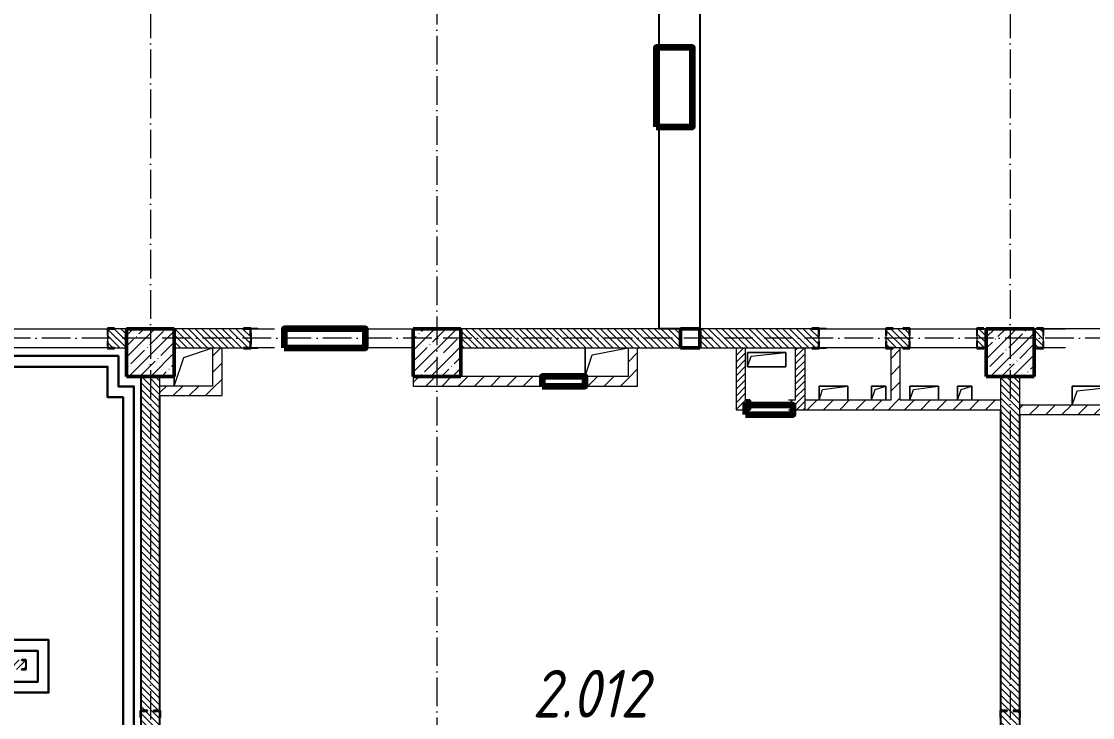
# Model space of a CAD drawing. Header units: millimetres. Extents: x -356862 to 418287, y 0 to 839748.
# Drawn here: x 1008 to 12221, y 518123 to 525417 of the extents above; entities that cross this region are included whole.
import ezdxf

# ---------------------------------------------------------------- set-up
doc = ezdxf.new("R2010")
doc.units = ezdxf.units.MM
doc.linetypes.add('50_200_ШТРИХ_1Т_ш5_п1_п1_', pattern=[700, 500, -100, 0, -100])
for name, color, linetype, lineweight in [('9.7) Заделка 956 шт', 6, 'Continuous', 158), ('A-FLOR-____-OTLN', 7, 'Continuous', 9), ('A-GENM-____-MCUT', 7, 'Continuous', 25), ('A-GENM-____-OTLN', 7, 'Continuous', 9), ('A-GENM-____-OTLN-1', 7, 'Continuous', 25), ('A-WALL-____-MCUT', 7, 'Continuous', 13), ('A-WALL-____-PATT-1', 7, 'Continuous', 9), ('A-WALL-FNSH-MCUT-1', 7, 'Continuous', 9), ('B2.11)', 212, 'Continuous', 30), ('B2.2.16)', 30, 'Continuous', 30), ('I-WALL-____-OTLN', 7, 'Continuous', 9), ('S-COLS-____-MCUT', 7, 'Continuous', 50), ('S-COLS-____-OTLN', 7, 'Continuous', 9), ('S-GRID-____-OTLN-1', 7, '50_200_ШТРИХ_1Т_ш5_п1_п1_', 9), ('Марки помещений', 7, 'Continuous', 9)]:
    doc.layers.add(name, color=color, linetype=linetype, lineweight=lineweight)
doc.styles.add('ISOCPEUR_I_2', font='isocpeui.ttf', dxfattribs={"width": 0.85, "height": 2.3})
pattern_1 = [(135, (-15591.663, 459015.94), (-35.35534, -35.35534), [])]
pattern_2 = [(45, (-15591.66, 459015.94), (-84.85281, 84.85281), [])]
pattern_3 = [(45, (-15591.663, 459015.94), (-35.35534, 35.35534), [])]

# ---------------------------------------------------------------- blocks, each defined once
blk = doc.blocks.new('BSC_Колонна _Прямоугольная - 500х500-V12-АР1_План отверстий 2 этажа в осях 1-64_Ю-ЯЯ')
at = {"layer": 'S-COLS-____-OTLN'}
h = blk.add_hatch(dxfattribs=at)
h.set_pattern_fill('FP_21', color=256, style=0, pattern_type=2)
h.set_pattern_definition([(45, (-26950, -62931.04), (-114.04925, 114.04925), []), (45, (-26835.95, -62931.04), (-114.04925, 114.04925), [201.613, -40.323, 3.353, -36.97])])
h.paths.add_polyline_path([(-250, -250), (250, -250), (250, 250), (-250, 250)], flags=0)
at = {"layer": 'S-COLS-____-MCUT'}
for p, q in [((250, 250), (-250, 250)), ((-250, 250), (-250, -250)), ((250, -250), (250, 250)), ((-250, -250), (250, -250))]:
    blk.add_line(p, q, dxfattribs=at)
blk = doc.blocks.new('BSC_Колонна _Прямоугольная - 500х500-V30-АР1_План отверстий 2 этажа в осях 1-64_Ю-ЯЯ')
at = {"layer": 'S-COLS-____-OTLN'}
h = blk.add_hatch(dxfattribs=at)
h.set_pattern_fill('FP_39', color=256, style=0, pattern_type=2)
h.set_pattern_definition([(45, (-17950, -62931.04), (-114.04925, 114.04925), []), (45, (-17835.95, -62931.04), (-114.04925, 114.04925), [201.613, -40.323, 3.353, -36.97])])
h.paths.add_polyline_path([(-250, -250), (250, -250), (250, 250), (-250, 250)], flags=0)
at = {"layer": 'S-COLS-____-MCUT'}
for p, q in [((250, 250), (-250, 250)), ((-250, 250), (-250, -250)), ((250, -250), (250, 250)), ((-250, -250), (250, -250))]:
    blk.add_line(p, q, dxfattribs=at)
blk = doc.blocks.new('BSC_Колонна _Прямоугольная - 500х500-V50-АР1_План отверстий 2 этажа в осях 1-64_Ю-ЯЯ')
at = {"layer": 'S-COLS-____-OTLN'}
h = blk.add_hatch(dxfattribs=at)
h.set_pattern_fill('FP_60', color=256, style=0, pattern_type=2)
h.set_pattern_definition([(45, (-20950, -62931.04), (-114.04925, 114.04925), []), (45, (-20835.95, -62931.04), (-114.04925, 114.04925), [201.613, -40.323, 3.353, -36.97])])
h.paths.add_polyline_path([(-250, -250), (250, -250), (250, 250), (-250, 250)], flags=0)
at = {"layer": 'S-COLS-____-MCUT'}
for p, q in [((250, 250), (-250, 250)), ((-250, 250), (-250, -250)), ((250, -250), (250, 250)), ((-250, -250), (250, -250))]:
    blk.add_line(p, q, dxfattribs=at)
blk = doc.blocks.new('Фахверк_СКБ_Уголок - 200_3960-28268576-АР1_План отверстий 2 этажа в осях 1-64_Ю-ЯЯ')
at = {"layer": 'A-GENM-____-MCUT'}
for p, q in [((200, 156), (125, 156)), ((125, 156), (125, 81)), ((131, 81), (131, 150)), ((131, 150), (200, 150)), ((200, 150), (200, 156)), ((125, 81), (131, 81)), ((131, 19), (125, 19)), ((125, 19), (125, -56)), ((131, -50), (131, 19)), ((125, -56), (200, -56)), ((200, -50), (131, -50)), ((200, -56), (200, -50))]:
    blk.add_line(p, q, dxfattribs=at)
blk = doc.blocks.new('154_Стойка_СКБ_Уголок - СМ-2180_200-28268025-АР1_План отверстий 2 этажа в осях 1-64_Ю-ЯЯ')
at = {"layer": 'A-GENM-____-MCUT'}
for p, q in [((125, 156), (125, 81)), ((200, 156), (125, 156)), ((131, 81), (131, 150)), ((131, 150), (200, 150)), ((200, 150), (200, 156)), ((125, 81), (131, 81)), ((131, 19), (125, 19)), ((125, 19), (125, -56)), ((131, -50), (131, 19)), ((125, -56), (200, -56)), ((200, -50), (131, -50)), ((200, -56), (200, -50))]:
    blk.add_line(p, q, dxfattribs=at)
blk = doc.blocks.new('Фахверк_СКБ_Уголок - 200_3960_зеркало-28268689-АР1_План отверстий 2 этажа в осях 1-64_Ю-ЯЯ')
at = {"layer": 'A-GENM-____-MCUT'}
for p, q in [((200, 156), (125, 156)), ((125, 156), (125, 81)), ((131, 81), (131, 150)), ((131, 150), (200, 150)), ((200, 150), (200, 156)), ((125, 81), (131, 81)), ((131, 19), (125, 19)), ((125, 19), (125, -56)), ((131, -50), (131, 19)), ((125, -56), (200, -56)), ((200, -50), (131, -50)), ((200, -56), (200, -50))]:
    blk.add_line(p, q, dxfattribs=at)
blk = doc.blocks.new('Стойка_Влож_Уголок_Опорный - Уголок-28213941-АР1_План отверстий 2 этажа в осях 1-64_Ю-ЯЯ')
at = {"layer": 'A-GENM-____-OTLN'}
for p, q in [((-212, -6), (-212, 0)), ((0, 0), (0, -6)), ((-212, -75), (-212, -6)), ((-212, -6), (-206, -6)), ((-212, -75), (-206, -75)), ((-6, -6), (0, -6)), ((-6, -75), (0, -75)), ((0, -6), (0, -75))]:
    blk.add_line(p, q, dxfattribs=at)
blk = doc.blocks.new('154_Стойка_СКБ_Уголок - СМ-2480_200-28346303-АР1_План отверстий 2 этажа в осях 1-64_Ю-ЯЯ')
at = {"layer": 'A-GENM-____-MCUT'}
for p, q in [((125, 156), (125, 81)), ((200, 156), (125, 156)), ((131, 81), (131, 150)), ((131, 150), (200, 150)), ((200, 150), (200, 156)), ((125, 81), (131, 81)), ((131, 19), (125, 19)), ((125, 19), (125, -56)), ((131, -50), (131, 19)), ((125, -56), (200, -56)), ((200, -50), (131, -50)), ((200, -56), (200, -50))]:
    blk.add_line(p, q, dxfattribs=at)
blk = doc.blocks.new('Стойка_Влож_Полоса боковая - Полоса-V150-АР1_План отверстий 2 этажа в осях 1-64_Ю-ЯЯ')
at = {"layer": 'A-GENM-____-OTLN'}
for p, q in [((-5, 60), (0, 60)), ((-5, -60), (-5, 60)), ((0, 31), (0, -31)), ((0, -60), (-5, -60))]:
    blk.add_line(p, q, dxfattribs=at)
blk = doc.blocks.new('Фахверк_СКБ_Уголок - 200_3550-28267367-АР1_План отверстий 2 этажа в осях 1-64_Ю-ЯЯ')
at = {"layer": 'A-GENM-____-MCUT'}
for p, q in [((200, 156), (125, 156)), ((125, 156), (125, 81)), ((131, 81), (131, 150)), ((131, 150), (200, 150)), ((200, 150), (200, 156)), ((125, 81), (131, 81)), ((131, 19), (125, 19)), ((125, 19), (125, -56)), ((131, -50), (131, 19)), ((125, -56), (200, -56)), ((200, -50), (131, -50)), ((200, -56), (200, -50))]:
    blk.add_line(p, q, dxfattribs=at)
blk = doc.blocks.new('154_Фахверк_СКБ_Швеллер - Тип_100_3960-28331862-АР1_План отверстий 2 этажа в осях 1-64_Ю-ЯЯ')
at = {"layer": 'A-GENM-____-MCUT'}
for p, q in [((175, 50), (125, 50)), ((125, 50), (125, -50)), ((128, 47), (175, 47)), ((128, -47), (128, 47)), ((175, 47), (175, 50)), ((125, -50), (175, -50)), ((175, -47), (128, -47)), ((175, -50), (175, -47))]:
    blk.add_line(p, q, dxfattribs=at)
blk = doc.blocks.new('154_Фахверк_СКБ_Швеллер - Тип_100_3960_зеркало-29769493-АР1_План отверстий 2 этажа в осях 1-64_Ю-ЯЯ')
at = {"layer": 'A-GENM-____-MCUT'}
for p, q in [((175, 50), (125, 50)), ((125, 50), (125, -50)), ((128, 47), (175, 47)), ((128, -47), (128, 47)), ((175, 47), (175, 50)), ((125, -50), (175, -50)), ((175, -47), (128, -47)), ((175, -50), (175, -47))]:
    blk.add_line(p, q, dxfattribs=at)
blk = doc.blocks.new('AR_Отверстие прямоугольное _в плите_ - AR_Отверстие прямоугольное _в плите_-30229432-АР1_План отверстий 2 этажа в осях 1-64_Ю-ЯЯ')
at = {"layer": 'A-GENM-____-OTLN'}
for p, q in [((250, 100), (-250, 100)), ((-250, 100), (-250, -100)), ((-250, -100), (-200, 50)), ((-200, 50), (250, 100))]:
    blk.add_line(p, q, dxfattribs=at)
blk = doc.blocks.new('AR_Отверстие прямоугольное _в плите_ - AR_Отверстие прямоугольное _в плите_-30229441-АР1_План отверстий 2 этажа в осях 1-64_Ю-ЯЯ')
at = {"layer": 'A-GENM-____-OTLN'}
for p, q in [((150, 75), (-150, 75)), ((-150, 75), (-150, -75)), ((-150, -75), (-113, 37)), ((-113, 37), (150, 75)), ((150, -75), (150, 75))]:
    blk.add_line(p, q, dxfattribs=at)
blk = doc.blocks.new('AR_Отверстие прямоугольное _в плите_ - AR_Отверстие прямоугольное _в плите_-30423627-АР1_План отверстий 2 этажа в осях 1-64_Ю-ЯЯ')
at = {"layer": 'A-GENM-____-OTLN'}
for p, q in [((75, 75), (-75, 75)), ((-75, 75), (-75, -75)), ((-75, -75), (-37, 37)), ((-37, 37), (75, 75)), ((75, -75), (75, 75))]:
    blk.add_line(p, q, dxfattribs=at)
blk = doc.blocks.new('AR_Отверстие прямоугольное _в плите_ - AR_Отверстие прямоугольное _в плите_-V155-АР1_План отверстий 2 этажа в осях 1-64_Ю-ЯЯ')
at = {"layer": 'A-GENM-____-OTLN'}
for p, q in [((200, 75), (-200, 75)), ((-200, 75), (-200, -75)), ((-200, -75), (-163, 37)), ((-163, 37), (200, 75)), ((200, -75), (200, 75)), ((-200, -75), (200, -75))]:
    blk.add_line(p, q, dxfattribs=at)
blk = doc.blocks.new('AR_Отверстие прямоугольное _в плите_ - AR_Отверстие прямоугольное _в плите_-30459211-АР1_План отверстий 2 этажа в осях 1-64_Ю-ЯЯ')
at = {"layer": 'A-GENM-____-OTLN'}
for p, q in [((-100, 100), (200, 200)), ((-200, -200), (-100, 100)), ((-200, -100), (-200, -200))]:
    blk.add_line(p, q, dxfattribs=at)
blk = doc.blocks.new('AR_Отверстие прямоугольное _в плите_ - AR_Отверстие прямоугольное _в плите_-V196-АР1_План отверстий 2 этажа в осях 1-64_Ю-ЯЯ')
at = {"layer": 'A-GENM-____-OTLN'}
for p, q in [((-225, 150), (-225, -150)), ((-150, 75), (225, 150)), ((-225, -150), (-150, 75))]:
    blk.add_line(p, q, dxfattribs=at)
blk = doc.blocks.new('BSC_Колонна _Прямоугольная1 - 200х200 _металл_-35201446-АР1_План отверстий 2 этажа в осях 1-64_Ю-ЯЯ')
at = {"layer": 'S-COLS-____-MCUT'}
for p, q in [((100, 100), (-100, 100)), ((-100, 100), (-100, -100)), ((100, -100), (100, 100)), ((-100, -100), (100, -100))]:
    blk.add_line(p, q, dxfattribs=at)
blk = doc.blocks.new('2этаж')
at = {"layer": 'S-GRID-____-OTLN-1', "color": 251, "ltscale": 0.6, "true_color": 0x636466}
for p, q in [((2358.3, 549908.8), (2358.3, 511907.5)), ((11358.3, 549908.8), (11358.3, 511907.5)), ((5358.3, 549630.9), (5358.3, 511907.5)), ((88482.7, 522097), (-20260.4, 522097))]:
    blk.add_line(p, q, dxfattribs=at)

msp = doc.modelspace()

# ---------------------------------------------------------------- hatches: boundary and pattern name
at = {"layer": 'A-WALL-____-PATT-1'}
h = msp.add_hatch(dxfattribs=at)
h.set_pattern_fill('FP_6', color=256, style=0, pattern_type=2)
h.set_pattern_definition(pattern_1)
h.paths.add_polyline_path([(1983.3366, 521996.983), (2108.3366, 521996.983), (2108.3366, 522196.983), (1914.3366, 522196.983), (1914.3366, 522127.983), (1908.3366, 522127.983), (1908.3366, 522065.983), (1914.3366, 522065.983), (1914.3366, 521996.983)], flags=0)
h.paths.add_polyline_path([(-1841.6634, 521996.983), (-1617.6634, 521996.983), (-1617.6634, 522065.983), (-1611.6634, 522065.983), (-1611.6634, 522127.983), (-1617.6634, 522127.983), (-1617.6634, 522196.983), (-2291.6634, 522196.983), (-2291.6634, 521996.983), (-1941.6634, 521996.983)], flags=0)
h.paths.add_polyline_path([(-11.6634, 521996.983), (752.3366, 521996.983), (752.3366, 522065.983), (758.3366, 522065.983), (758.3366, 522127.983), (752.3366, 522127.983), (752.3366, 522196.983), (-605.6634, 522196.983), (-605.6634, 522127.983), (-611.6634, 522127.983), (-611.6634, 522065.983), (-605.6634, 522065.983), (-605.6634, 521996.983), (-111.6634, 521996.983)], flags=0)
h = msp.add_hatch(dxfattribs=at)
h.set_pattern_fill('FP_6', color=256, style=0, pattern_type=2)
h.set_pattern_definition(pattern_1)
h.paths.add_polyline_path([(3333.3366, 521996.983), (3402.3366, 521996.983), (3402.3366, 522065.983), (3408.3366, 522065.983), (3408.3366, 522127.983), (3402.3366, 522127.983), (3402.3366, 522196.983), (2608.3366, 522196.983), (2608.3366, 521996.983)], flags=0)
h = msp.add_hatch(dxfattribs=at)
h.set_pattern_fill('FP_6', color=256, style=0, pattern_type=2)
h.set_pattern_definition(pattern_1)
h.paths.add_polyline_path([(11014.3366, 521996.983), (11108.3366, 521996.983), (11108.3366, 522196.983), (11014.3366, 522196.983), (11014.3366, 522127.983), (11008.3366, 522127.983), (11008.3366, 522065.983), (11014.3366, 522065.983)], flags=0)
h.paths.add_polyline_path([(8108.3366, 521996.983), (9352.3366, 521996.983), (9352.3366, 522065.983), (9358.3366, 522065.983), (9358.3366, 522127.983), (9352.3366, 522127.983), (9352.3366, 522196.983), (8108.3366, 522196.983), (8108.3366, 522023.3718)], flags=0)
h.paths.add_polyline_path([(7908.3366, 521996.983), (7908.3366, 522196.983), (5608.3366, 522196.983), (5608.3366, 521996.983), (7370.6642, 521996.983)], flags=0)
h.paths.add_polyline_path([(10108.3366, 521996.983), (10302.3366, 521996.983), (10302.3366, 522065.983), (10308.3366, 522065.983), (10308.3366, 522127.983), (10302.3366, 522127.983), (10302.3366, 522196.983), (10064.3366, 522196.983), (10064.3366, 522127.983), (10058.3366, 522127.983), (10058.3366, 522065.983), (10064.3366, 522065.983), (10064.3366, 521996.983)], flags=0)
h = msp.add_hatch(dxfattribs=at)
h.set_pattern_fill('FP_6', color=256, style=0, pattern_type=2)
h.set_pattern_definition(pattern_1)
h.paths.add_polyline_path([(13608.3366, 521996.983), (14108.3366, 521996.983), (14108.3366, 522196.983), (13364.3366, 522196.983), (13364.3366, 522127.983), (13358.3366, 522127.983), (13358.3366, 522065.983), (13364.3366, 522065.983), (13364.3366, 521996.983), (13508.3366, 521996.983)], flags=0)
h.paths.add_polyline_path([(12414.3366, 521996.983), (12652.3366, 521996.983), (12652.3366, 522065.983), (12658.3366, 522065.983), (12658.3366, 522127.983), (12652.3366, 522127.983), (12652.3366, 522196.983), (12414.3366, 522196.983), (12414.3366, 522127.983), (12408.3366, 522127.983), (12408.3366, 522065.983), (12414.3366, 522065.983)], flags=0)
h.paths.add_polyline_path([(11633.3366, 521996.983), (11702.3366, 521996.983), (11702.3366, 522065.983), (11708.3366, 522065.983), (11708.3366, 522127.983), (11702.3366, 522127.983), (11702.3366, 522196.983), (11608.3366, 522196.983), (11608.3366, 521996.983)], flags=0)
h = msp.add_hatch(dxfattribs=at)
h.set_pattern_fill('FP_4', color=256, style=0, pattern_type=2)
h.set_pattern_definition(pattern_2)
h.paths.add_polyline_path([(3108.3366, 521496.983), (3108.3366, 521996.983), (3008.3366, 521996.983), (3008.3366, 521496.983)], flags=0)
h = msp.add_hatch(dxfattribs=at)
h.set_pattern_fill('FP_4', color=256, style=0, pattern_type=2)
h.set_pattern_definition(pattern_2)
h.paths.add_polyline_path([(7370.6642, 521596.983), (7458.3366, 521596.983), (7458.3366, 521996.983), (7358.3366, 521996.983), (7358.3366, 521596.983)], flags=0)
h = msp.add_hatch(dxfattribs=at)
h.set_pattern_fill('FP_5', color=256, style=0, pattern_type=2)
h.set_pattern_definition(pattern_3)
h.paths.add_polyline_path([(8588.3366, 521346.983), (8588.3366, 521996.983), (8488.3366, 521996.983), (8488.3366, 521346.983)], flags=0)
h = msp.add_hatch(dxfattribs=at)
h.set_pattern_fill('FP_5', color=256, style=0, pattern_type=2)
h.set_pattern_definition(pattern_3)
h.paths.add_polyline_path([(9138.1649, 521346.983), (9208.3366, 521346.983), (9208.3366, 521996.983), (9108.3366, 521996.983), (9108.3366, 521346.983)], flags=0)
h = msp.add_hatch(dxfattribs=at)
h.set_pattern_fill('FP_4', color=256, style=0, pattern_type=2)
h.set_pattern_definition(pattern_2)
h.paths.add_polyline_path([(10133.3366, 521446.983), (10208.3366, 521446.983), (10208.3366, 521996.983), (10133.3366, 521996.983), (10133.3366, 521990.983), (10108.3366, 521990.983), (10108.3366, 521446.983)], flags=0)
h = msp.add_hatch(dxfattribs=at)
h.set_pattern_fill('FP_6', color=256, style=0, pattern_type=2)
h.set_pattern_definition(pattern_1)
h.paths.add_polyline_path([(2258.3366, 514696.983), (2458.3366, 514696.983), (2458.3366, 518190.983), (2389.3366, 518190.983), (2389.3366, 518196.983), (2458.3366, 518196.983), (2458.3366, 521696.983), (2258.3366, 521696.983), (2258.3366, 518196.983), (2327.3366, 518196.983), (2327.3366, 518190.983), (2258.3366, 518190.983), (2258.3366, 516240.5328)], flags=0)
h = msp.add_hatch(dxfattribs=at)
h.set_pattern_fill('FP_4', color=256, style=0, pattern_type=2)
h.set_pattern_definition(pattern_2)
h.paths.add_polyline_path([(7358.3366, 521596.983), (7358.3366, 521696.983), (6908.3366, 521696.983), (6908.3366, 521596.983)], flags=0)
h.paths.add_polyline_path([(6458.3366, 521596.983), (6458.3366, 521696.983), (5108.3366, 521696.983), (5108.3366, 521596.983), (5608.3366, 521596.983)], flags=0)
h = msp.add_hatch(dxfattribs=at)
h.set_pattern_fill('FP_6', color=256, style=0, pattern_type=2)
h.set_pattern_definition(pattern_1)
h.paths.add_polyline_path([(11258.3366, 514696.983), (11458.3366, 514696.983), (11458.3366, 518190.983), (11389.3366, 518190.983), (11389.3366, 518196.983), (11458.3366, 518196.983), (11458.3366, 521696.983), (11258.3366, 521696.983), (11258.3366, 518196.983), (11327.3366, 518196.983), (11327.3366, 518190.983), (11258.3366, 518190.983), (11258.3366, 516240.5328)], flags=0)
h = msp.add_hatch(dxfattribs=at)
h.set_pattern_fill('FP_4', color=256, style=0, pattern_type=2)
h.set_pattern_definition(pattern_2)
h.paths.add_polyline_path([(3008.3366, 521496.983), (3008.3366, 521596.983), (2458.3366, 521596.983), (2458.3366, 521496.983)], flags=0)
h = msp.add_hatch(dxfattribs=at)
h.set_pattern_fill('FP_5', color=256, style=0, pattern_type=2)
h.set_pattern_definition(pattern_3)
h.paths.add_polyline_path([(9108.3366, 521346.983), (9108.3366, 521446.983), (9038.3366, 521446.983), (9038.3366, 521346.983)], flags=0)
h.paths.add_polyline_path([(8588.3366, 521349.983), (8635.3366, 521349.983), (8635.3366, 521443.983), (8588.3366, 521443.983), (8588.3366, 521396.983)], flags=0)
h = msp.add_hatch(dxfattribs=at)
h.set_pattern_fill('FP_4', color=256, style=0, pattern_type=2)
h.set_pattern_definition(pattern_2)
h.paths.add_polyline_path([(11258.3366, 521346.983), (11258.3366, 521446.983), (9208.3366, 521446.983), (9208.3366, 521346.983), (10905.6655, 521346.983)], flags=0)
h = msp.add_hatch(dxfattribs=at)
h.set_pattern_fill('FP_4', color=256, style=0, pattern_type=2)
h.set_pattern_definition(pattern_2)
h.paths.add_polyline_path([(14440.6669, 521296.983), (14608.3366, 521296.983), (14608.3366, 521396.983), (11458.3366, 521396.983), (11458.3366, 521296.983), (12673.1662, 521296.983)], flags=0)
h = msp.add_hatch(dxfattribs=at)
h.set_pattern_fill('FP_5', color=256, style=0, pattern_type=2)
h.set_pattern_definition(pattern_3)
h.paths.add_polyline_path([(-1466.8391, 518626.983), (1008.3366, 518626.983), (1008.3366, 518629.983), (1055.3366, 518629.983), (1055.3366, 518723.983), (1008.3366, 518723.983), (1008.3366, 518726.983), (-1491.6634, 518726.983), (-1491.6634, 518626.983)], flags=0)

# ---------------------------------------------------------------- linework, layer by layer
msp.add_lwpolyline([(7682.6926, 526196.983), (8108.3366, 526196.983), (8108.3366, 522196.983), (7682.6926, 522196.983)], close=True)
for points in [[(2258.3366, 521696.983), (2258.3366, 514696.983)], [(2458.3366, 514696.983), (2458.3366, 521496.983)], [(11258.3366, 521346.983), (11258.3366, 514696.983)], [(11458.3366, 514696.983), (11458.3366, 521296.983)]]:
    msp.add_lwpolyline(points)
at = {"layer": '9.7) Заделка 956 шт'}
for points in [[(7654.3472, 524312.6071), (8032.2836, 524312.6071), (8032.2836, 525143.5453), (7654.3472, 525143.5453)], [(3758.3366, 521996.983), (4608.3366, 521996.983), (4608.3366, 522196.983), (3758.3366, 522196.983)], [(6458.3366, 521596.983), (6908.3366, 521596.983), (6908.3366, 521696.983), (6458.3366, 521696.983)], [(8588.3366, 521296.983), (9088.3366, 521296.983), (9088.3366, 521396.983), (8588.3366, 521396.983)]]:
    msp.add_lwpolyline(points, close=True, dxfattribs=at)
at = {"layer": 'A-FLOR-____-OTLN'}
for p, q in [((6908.3366, 521696.983), (6908.3366, 521996.983)), ((8608.3366, 521946.983), (9008.3366, 521946.983)), ((8608.3366, 521796.983), (8608.3366, 521946.983)), ((9008.3366, 521946.983), (9008.3366, 521796.983)), ((9008.3366, 521796.983), (8608.3366, 521796.983)), ((2608.3366, 521596.983), (2608.3366, 521696.983)), ((9358.3366, 521596.983), (9658.3366, 521596.983)), ((9358.3366, 521446.983), (9358.3366, 521596.983)), ((9658.3366, 521596.983), (9658.3366, 521446.983)), ((9908.3366, 521596.983), (10058.3366, 521596.983)), ((9908.3366, 521446.983), (9908.3366, 521596.983)), ((10058.3366, 521596.983), (10058.3366, 521446.983)), ((10308.3366, 521596.983), (10608.3366, 521596.983)), ((10308.3366, 521446.983), (10308.3366, 521596.983)), ((10608.3366, 521596.983), (10608.3366, 521446.983)), ((10808.3366, 521596.983), (10958.3366, 521596.983)), ((10808.3366, 521446.983), (10808.3366, 521596.983)), ((10958.3366, 521596.983), (10958.3366, 521446.983)), ((12008.3366, 521596.983), (12508.3366, 521596.983)), ((12008.3366, 521396.983), (12008.3366, 521596.983))]:
    msp.add_line(p, q, dxfattribs=at)
at = {"layer": 'A-WALL-____-MCUT'}
for p, q in [((2108.3366, 522196.983), (1983.3366, 522196.983)), ((3333.3366, 522196.983), (2608.3366, 522196.983)), ((7908.3366, 522196.983), (5608.3366, 522196.983)), ((9283.3366, 522196.983), (8108.3366, 522196.983)), ((10233.3366, 522196.983), (10133.3366, 522196.983)), ((11108.3366, 522196.983), (11083.3366, 522196.983)), ((11633.3366, 522196.983), (11608.3366, 522196.983)), ((1908.3366, 522127.983), (1908.3366, 522065.983)), ((9358.3366, 522065.983), (9358.3366, 522127.983)), ((10058.3366, 522127.983), (10058.3366, 522065.983)), ((10308.3366, 522065.983), (10308.3366, 522127.983)), ((11008.3366, 522127.983), (11008.3366, 522065.983)), ((11708.3366, 522065.983), (11708.3366, 522127.983)), ((1983.3366, 521996.983), (2108.3366, 521996.983)), ((2608.3366, 521996.983), (3333.3366, 521996.983)), ((5608.3366, 521996.983), (7908.3366, 521996.983)), ((8108.3366, 521996.983), (9283.3366, 521996.983)), ((10233.3366, 521996.983), (10133.3366, 521996.983)), ((11083.3366, 521996.983), (11108.3366, 521996.983)), ((11608.3366, 521996.983), (11633.3366, 521996.983)), ((2258.3366, 521696.983), (2258.3366, 518196.983)), ((2458.3366, 518196.983), (2458.3366, 521696.983)), ((11258.3366, 521696.983), (11258.3366, 518196.983)), ((11458.3366, 518196.983), (11458.3366, 521696.983))]:
    msp.add_line(p, q, dxfattribs=at)
at = {"layer": 'A-WALL-FNSH-MCUT-1'}
for p, q in [((3008.3366, 521996.983), (3008.3366, 521596.983)), ((3108.3366, 521496.983), (3108.3366, 521996.983)), ((7358.3366, 521996.983), (7358.3366, 521696.983)), ((7458.3366, 521596.983), (7458.3366, 521996.983)), ((8488.3366, 521996.983), (8488.3366, 521346.983)), ((8588.3366, 521446.983), (8588.3366, 521996.983)), ((9108.3366, 521996.983), (9108.3366, 521446.983)), ((9208.3366, 521996.983), (9208.3366, 521346.983)), ((10108.3366, 521990.983), (10108.3366, 521446.983)), ((10208.3366, 521446.983), (10208.3366, 521996.983)), ((5108.3366, 521696.983), (5108.3366, 521596.983)), ((6458.3366, 521696.983), (5608.3366, 521696.983)), ((7358.3366, 521696.983), (6908.3366, 521696.983)), ((3008.3366, 521596.983), (2458.3366, 521596.983)), ((2458.3366, 521496.983), (3108.3366, 521496.983)), ((5108.3366, 521596.983), (6458.3366, 521596.983)), ((6908.3366, 521596.983), (7458.3366, 521596.983)), ((9108.3366, 521446.983), (9038.3366, 521446.983)), ((10108.3366, 521446.983), (9208.3366, 521446.983)), ((11258.3366, 521446.983), (10208.3366, 521446.983)), ((12508.3366, 521396.983), (11458.3366, 521396.983)), ((8488.3366, 521346.983), (8588.3366, 521346.983)), ((9038.3366, 521346.983), (11258.3366, 521346.983)), ((11458.3366, 521296.983), (14608.3366, 521296.983))]:
    msp.add_line(p, q, dxfattribs=at)
at = {"layer": 'B2.11)'}
msp.add_lwpolyline([(461.1618, 521911.7196), (2023.3361, 521911.7196), (2023.3361, 521593.2059), (2186.0043, 521593.2059), (2186.0043, 514812.9123), (1963.6479, 514812.9123), (1963.6479, 514546.983), (-1724.3821, 514546.983), (-1724.3821, 518497.2649), (1178.916, 518497.2649), (1178.916, 518822.3882), (461.1618, 518822.3882)], dxfattribs=at)
at = {"layer": 'B2.2.16)'}
msp.add_lwpolyline([(653.8815, 521798.3527), (1909.9692, 521798.3527), (1909.9692, 521479.839), (2072.6374, 521479.839), (2072.6374, 514926.2792), (1850.281, 514926.2792), (1850.281, 514660.3499), (-1611.0152, 514660.3499), (-1611.0152, 518383.898), (1292.2829, 518383.898), (1292.2829, 518935.7551), (653.8815, 518935.7551)], dxfattribs=at)
at = {"layer": 'I-WALL-____-OTLN'}
for p, q in [((758.3366, 522196.983), (1908.3366, 522196.983)), ((3408.3366, 522196.983), (3658.3366, 522196.983)), ((4508.3366, 522196.983), (5108.3366, 522196.983)), ((9358.3366, 522196.983), (10058.3366, 522196.983)), ((10308.3366, 522196.983), (11008.3366, 522196.983)), ((11708.3366, 522196.983), (11938.3366, 522196.983)), ((12338.3366, 522196.983), (11708.3366, 522196.983)), ((1908.3366, 521996.983), (758.3366, 521996.983)), ((3658.3366, 521996.983), (3408.3366, 521996.983)), ((5108.3366, 521996.983), (4508.3366, 521996.983)), ((10058.3366, 521996.983), (9358.3366, 521996.983)), ((11008.3366, 521996.983), (10308.3366, 521996.983)), ((11938.3366, 521996.983), (11708.3366, 521996.983))]:
    msp.add_line(p, q, dxfattribs=at)
at = {"layer": 'S-GRID-____-OTLN-1', "color": 251, "ltscale": 0.6, "true_color": 0x636466}
for p, q in [((2358.3366, 549908.7924), (2358.3366, 511907.5288)), ((2358.3366, 549908.7924), (2358.3366, 511907.5288)), ((11358.3366, 549908.7924), (11358.3366, 511907.5288)), ((11358.3366, 549908.7924), (11358.3366, 511907.5288)), ((5358.3366, 549630.8584), (5358.3366, 511907.5288)), ((5358.3366, 549630.8584), (5358.3366, 511907.5288)), ((88482.7432, 522096.983), (-20260.4336, 522096.983)), ((88482.7432, 522096.983), (-20260.4336, 522096.983))]:
    msp.add_line(p, q, dxfattribs=at)

# ---------------------------------------------------------------- block references
at = {"color": 18, "true_color": 0x000000}
msp.add_blockref('2этаж', (0, 0), dxfattribs=at)
at = {"layer": 'A-GENM-____-OTLN'}
for name, p, rotation in [('Стойка_Влож_Уголок_Опорный - Уголок-28213941-АР1_План отверстий 2 этажа в осях 1-64_Ю-ЯЯ', (3408.3366, 522202.983), 89.99999999999955), ('Стойка_Влож_Уголок_Опорный - Уголок-28213941-АР1_План отверстий 2 этажа в осях 1-64_Ю-ЯЯ', (9358.3366, 522202.983), 89.99999999999955), ('Стойка_Влож_Полоса боковая - Полоса-V150-АР1_План отверстий 2 этажа в осях 1-64_Ю-ЯЯ', (3408.3366, 522096.983), 180)]:
    msp.add_blockref(name, p, dxfattribs=dict(at, rotation=rotation))
for name, p in [('AR_Отверстие прямоугольное _в плите_ - AR_Отверстие прямоугольное _в плите_-30459211-АР1_План отверстий 2 этажа в осях 1-64_Ю-ЯЯ', (2808.3366, 521796.983)), ('AR_Отверстие прямоугольное _в плите_ - AR_Отверстие прямоугольное _в плите_-V196-АР1_План отверстий 2 этажа в осях 1-64_Ю-ЯЯ', (7133.3366, 521846.983)), ('AR_Отверстие прямоугольное _в плите_ - AR_Отверстие прямоугольное _в плите_-V155-АР1_План отверстий 2 этажа в осях 1-64_Ю-ЯЯ', (8808.3366, 521871.983)), ('AR_Отверстие прямоугольное _в плите_ - AR_Отверстие прямоугольное _в плите_-30229441-АР1_План отверстий 2 этажа в осях 1-64_Ю-ЯЯ', (9508.3366, 521521.983)), ('AR_Отверстие прямоугольное _в плите_ - AR_Отверстие прямоугольное _в плите_-30423627-АР1_План отверстий 2 этажа в осях 1-64_Ю-ЯЯ', (9983.3366, 521521.983)), ('AR_Отверстие прямоугольное _в плите_ - AR_Отверстие прямоугольное _в плите_-30229441-АР1_План отверстий 2 этажа в осях 1-64_Ю-ЯЯ', (10458.3366, 521521.983)), ('AR_Отверстие прямоугольное _в плите_ - AR_Отверстие прямоугольное _в плите_-30423627-АР1_План отверстий 2 этажа в осях 1-64_Ю-ЯЯ', (10883.3366, 521521.983)), ('AR_Отверстие прямоугольное _в плите_ - AR_Отверстие прямоугольное _в плите_-30229432-АР1_План отверстий 2 этажа в осях 1-64_Ю-ЯЯ', (12258.3366, 521496.983))]:
    msp.add_blockref(name, p, dxfattribs=at)
at = {"layer": 'A-GENM-____-OTLN-1'}
for p in [(1783.3366, 522046.983), (9933.3366, 522046.983), (10883.3366, 522046.983)]:
    msp.add_blockref('Фахверк_СКБ_Уголок - 200_3960_зеркало-28268689-АР1_План отверстий 2 этажа в осях 1-64_Ю-ЯЯ', p, dxfattribs=at)
for name, p, rotation in [('154_Стойка_СКБ_Уголок - СМ-2480_200-28346303-АР1_План отверстий 2 этажа в осях 1-64_Ю-ЯЯ', (3533.3366, 522146.983), 180), ('154_Стойка_СКБ_Уголок - СМ-2180_200-28268025-АР1_План отверстий 2 этажа в осях 1-64_Ю-ЯЯ', (9483.3366, 522146.983), 180), ('Фахверк_СКБ_Уголок - 200_3960-28268576-АР1_План отверстий 2 этажа в осях 1-64_Ю-ЯЯ', (10433.3366, 522146.983), 180), ('Фахверк_СКБ_Уголок - 200_3960_зеркало-28268689-АР1_План отверстий 2 этажа в осях 1-64_Ю-ЯЯ', (11833.3366, 522146.983), 180), ('154_Фахверк_СКБ_Швеллер - Тип_100_3960_зеркало-29769493-АР1_План отверстий 2 этажа в осях 1-64_Ю-ЯЯ', (8763.3366, 521396.983), 180), ('154_Фахверк_СКБ_Швеллер - Тип_100_3960-28331862-АР1_План отверстий 2 этажа в осях 1-64_Ю-ЯЯ', (1183.3366, 518676.983), 180), ('Фахверк_СКБ_Уголок - 200_3550-28267367-АР1_План отверстий 2 этажа в осях 1-64_Ю-ЯЯ', (2308.3366, 518321.983), 269.9999999999999), ('Фахверк_СКБ_Уголок - 200_3550-28267367-АР1_План отверстий 2 этажа в осях 1-64_Ю-ЯЯ', (11308.3366, 518321.983), 269.9999999999999)]:
    msp.add_blockref(name, p, dxfattribs=dict(at, rotation=rotation))
at = {"layer": 'S-COLS-____-OTLN'}
for name, p in [('BSC_Колонна _Прямоугольная - 500х500-V30-АР1_План отверстий 2 этажа в осях 1-64_Ю-ЯЯ', (2358.3366, 521946.983)), ('BSC_Колонна _Прямоугольная - 500х500-V50-АР1_План отверстий 2 этажа в осях 1-64_Ю-ЯЯ', (5358.3366, 521946.983)), ('BSC_Колонна _Прямоугольная - 500х500-V12-АР1_План отверстий 2 этажа в осях 1-64_Ю-ЯЯ', (11358.3366, 521946.983))]:
    msp.add_blockref(name, p, dxfattribs=at)
at = {"layer": 'S-COLS-____-OTLN', "rotation": 270.0000000000001}
msp.add_blockref('BSC_Колонна _Прямоугольная1 - 200х200 _металл_-35201446-АР1_План отверстий 2 этажа в осях 1-64_Ю-ЯЯ', (8008.3366, 522096.983), dxfattribs=at)

# ---------------------------------------------------------------- texts
at = {"layer": 'Марки помещений', "insert": (6356.8354, 518623.2305), "char_height": 500, "width": 737.5525, "attachment_point": 1, "style": 'ISOCPEUR_I_2'}
msp.add_mtext('2.012', dxfattribs=at)

doc.saveas('drawing.dxf')
